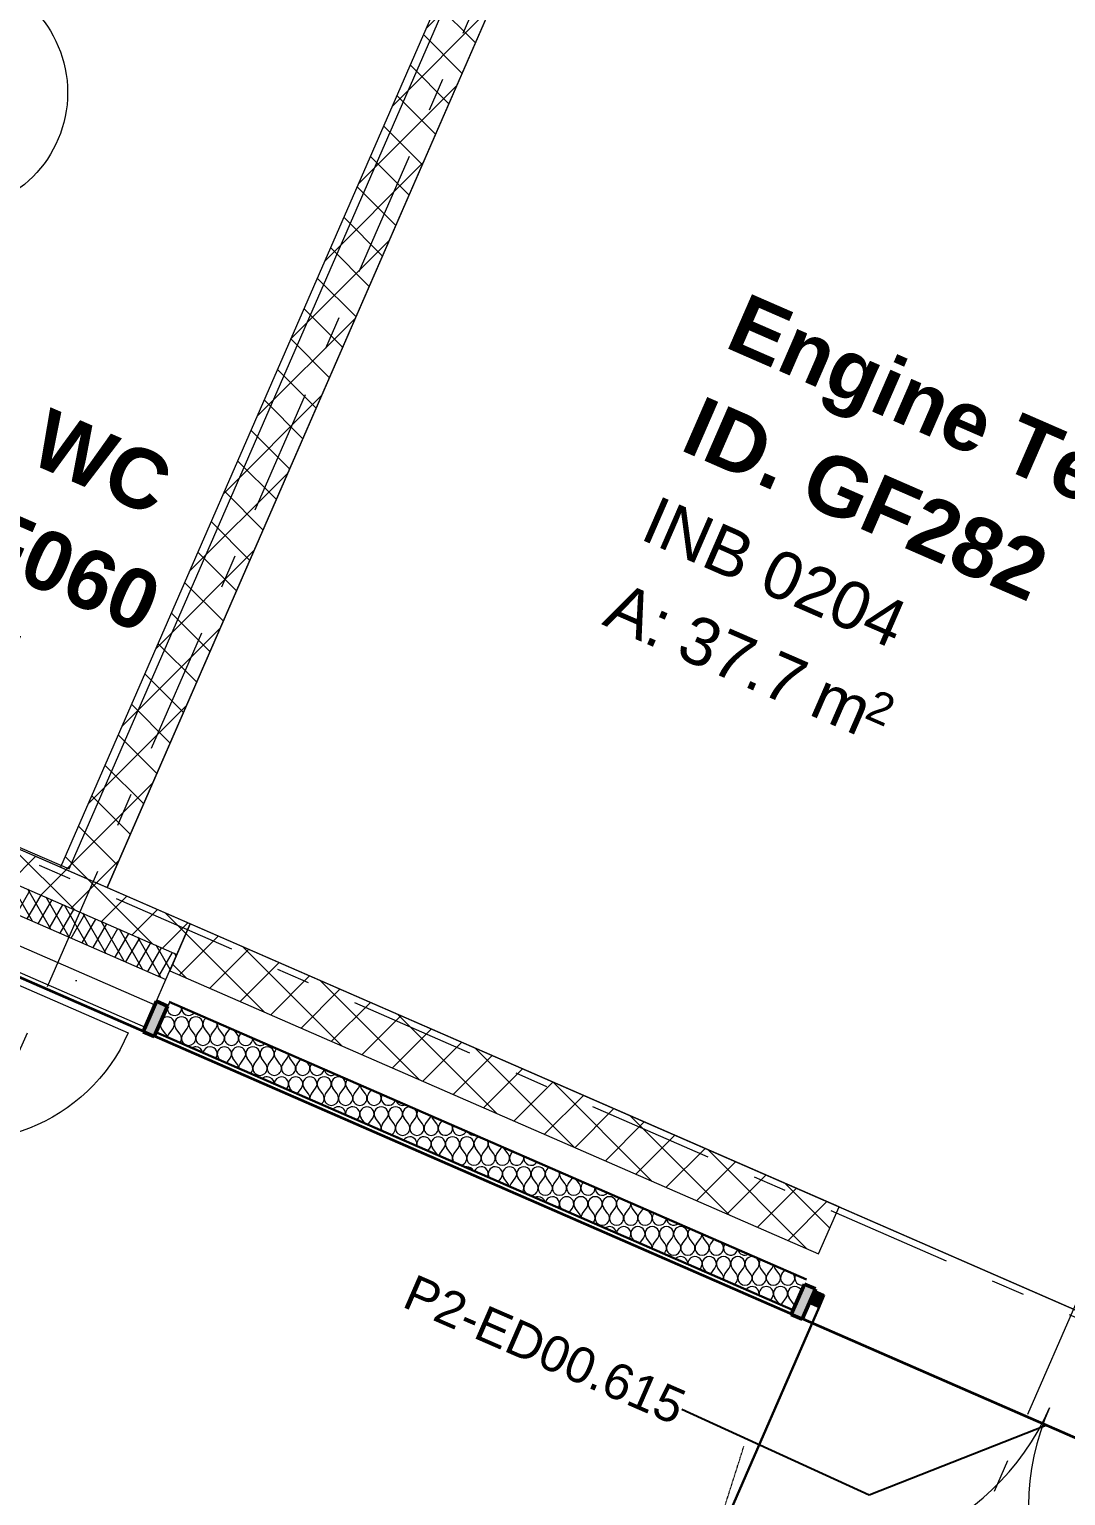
# Model space of a CAD drawing. Header units: millimetres. Extents: x -99530 to 1067232, y -97212 to 137997.
# Drawn here: x 19399 to 23760, y -10839 to -4673 of the extents above; entities that cross this region are included whole.
import ezdxf
from ezdxf.enums import TextEntityAlignment as Align

# ---------------------------------------------------------------- set-up
doc = ezdxf.new("R2010")
doc.units = ezdxf.units.MM
doc.header["$MEASUREMENT"] = 0
doc.linetypes.add('DASHDOTX2', pattern=[4, 2, -1, 0, -1])
doc.linetypes.add('Double Dashed', pattern=[1093.611073, 529.166651, -211.666656, 141.111112, -211.666656])
for name, color, linetype in [('A-05-M_Gross_Int_Engineering', 7, 'Continuous'), ('A-05-M_Gross_Int_WC_s', 7, 'Continuous'), ('A-15-MG_Structural_Grid', 7, 'Continuous'), ('A-20-M_Floor_Slab', 7, 'Continuous'), ('A-25-M_Curtain_Wall', 7, 'Continuous'), ('A-25-M_Wall_Ext_Existing_HUB', 7, 'Continuous'), ('A-25-M_Wall_Int', 7, 'Continuous'), ('ArchiCAD Door Markers', 7, 'Continuous'), ('ArchiCAD Doors', 7, 'Continuous'), ('New_A-15-MG_Structural_Grid_Phase_2', 7, 'Continuous'), ('New_A-20-M_Hard_Landscape', 7, 'Continuous'), ('New_A-25-M_Wall_Ext', 7, 'Continuous'), ('New_ArchiCAD Doors', 7, 'Continuous')]:
    doc.layers.add(name, color=color, linetype=linetype)
for name, color, linetype, lineweight, true_color in [('A-05-M_Gross_Int_Engineering_Pen_No__74', 7, 'Continuous', 20, 0x606060), ('A-05-M_Gross_Int_WC_s_Pen_No__74', 7, 'Continuous', 20, 0x606060), ('A-15-MG_Structural_Grid_Pen_No__163', 7, 'Continuous', 0, 0x750077), ('A-25-M_Curtain_Wall_Pen_No__144', 7, 'Continuous', 0, 0xc8c8c8), ('A-25-M_Curtain_Wall_Pen_No__27', 7, 'Continuous', 50, 0x2a2a2a), ('A-25-M_Curtain_Wall_Pen_No__43', 7, 'Continuous', 30, 0x444444), ('A-25-M_Wall_Ext_Existing_HUB_Pen_No__107', 7, 'Continuous', 15, 0xa6a6a6), ('A-25-M_Wall_Int_Pen_No__107', 7, 'Continuous', 15, 0xa6a6a6), ('A-95-P_Drawing_Pen_No__46', 7, 'Continuous', 35, 0x444444), ('ArchiCAD Doors_Pen_No__103', 7, 'Continuous', 15, 0xa6a6a6), ('ArchiCAD Doors_Pen_No__43', 7, 'Continuous', 30, 0x444444), ('ArchiCAD Doors_Pen_No__63', 7, 'Continuous', 20, 0x606060), ('New_A-15-MG_Structural_Grid_Phase_2_Pen_No__222', 7, 'Continuous', 13, 0x65af33), ('New_A-20-M_Hard_Landscape_Pen_No__53', 7, 'Continuous', 35, 0x444444), ('New_ArchiCAD Doors_Pen_No__23', 7, 'Continuous', 30, 0x2a2a2a)]:
    doc.layers.add(name, color=color, linetype=linetype, lineweight=lineweight, true_color=true_color)
for name, color, linetype, lineweight in [('A-20-M_Floor_Slab_Pen_No__89', 8, 'Continuous', 20), ('A-25-M_Curtain_Wall_Pen_No__87', 8, 'Continuous', 20), ('A-25-M_Wall_Ext_Existing_HUB_Pen_No__1', 7, 'Continuous', 13), ('A-25-M_Wall_Int_Pen_No__1', 7, 'Continuous', 13), ('A-95-P_Drawing_Pen_No__85', 8, 'Continuous', 20), ('ArchiCAD Door Markers_Pen_No__1', 7, 'Continuous', 13), ('ArchiCAD Door Markers_Pen_No__5', 7, 'Continuous', 25), ('ArchiCAD Doors_Pen_No__1', 7, 'Continuous', 13), ('ArchiCAD Zone Stamps_Pen_No__9', 7, 'Continuous', 13), ('G-10-P_Topo_Fence_Pen_No__2', 8, 'Continuous', 15), ('New_ArchiCAD Doors_Pen_No__1', 7, 'Continuous', 13), ('New_ArchiCAD Doors_Pen_No__3', 7, 'Continuous', 18)]:
    doc.layers.add(name, color=color, linetype=linetype, lineweight=lineweight)
doc.styles.add('GENERATED_STYLE_1', font='')
doc.styles.add('GENERATED_STYLE_2', font='')
doc.styles.add('GENERATED_STYLE_3', font='')
doc.styles.add('GENERATED_STYLE_4', font='')
doc.styles.get('GENERATED_STYLE_1').set_extended_font_data('Arial', bold=True)
doc.styles.get('GENERATED_STYLE_2').set_extended_font_data('Swis721 BT', bold=True)
doc.styles.get('GENERATED_STYLE_3').set_extended_font_data('Arial')
doc.styles.get('GENERATED_STYLE_4').set_extended_font_data('Swis721 BT')
doc.dimstyles.new('GENERATED_STYLE__4', dxfattribs={"dimtxt": 0.18, "dimasz": 273.6, "dimexe": 0.18, "dimexo": 0.0625, "dimgap": 0.09, "dimtad": 0, "dimtih": 1, "dimtoh": 1, "dimdec": 4, "dimzin": 0, "dimdsep": 46, "dimcen": 0.09, "dimadec": 0, "dimazin": 0, "dimtfac": 1, "dimtdec": 4, "dimtmove": 0, "dimatfit": 3, "dimldrblk": 'ARROWHEAD_5', "dimfxl": 1, "dimtolj": 1, "dimtzin": 0, "dimarcsym": 0})
pattern_1 = [(45, (0, 0), (-91.9239, 91.9239), []), (135, (0, 0), (91.9239, 91.9239), [])]

# ---------------------------------------------------------------- blocks, each defined once
blk = doc.blocks.new('Mesh_13_1', base_point=(11992.7, -24727.1))
at = {"layer": 'New_A-20-M_Hard_Landscape_Pen_No__53', "linetype": 'Continuous', "flags": 128}
blk.add_lwpolyline([(11992.7, -24727.1), (11193.3, -26560.4), (22460.6, -31473.5), (23260, -29640.2), (13970.8, -25589.7), (19905.1, -11980.5), (28925.9, -15914), (28987.7, -15772.3), (40919.8, -20975.3), (41987.2, -18527.4), (19056.2, -8528.3)], close=True, dxfattribs=at)
blk = doc.blocks.new('Slab_1_1', base_point=(376.7, -362.2))
at = {"layer": 'A-20-M_Floor_Slab_Pen_No__89', "linetype": 'Continuous', "flags": 128}
blk.add_lwpolyline([(376.7, -362.2), (7790.9, 6537.3), (7705.8, 6629.2), (10938.2, 9637.2), (15227.2, 7766.9), (19349.1, 17219.8), (53673.3, 2252.7), (53966.7, 2124.8), (49754.8, -7534.4), (49461.5, -7406.5), (44390.1, -19036.6), (3614.3, -1256.3), (3424.6, -1691.3)], close=True, dxfattribs=at)
blk = doc.blocks.new('Simple Door Opening')
at = {"layer": 'ArchiCAD Doors_Pen_No__1', "linetype": 'Continuous'}
for p, q in [((4054.8, -140), (4054.8, 0)), ((4054.8, -255), (4054.8, -140)), ((4054.8, -372), (4054.8, -255)), ((4054.8, -474.5), (4054.8, -372))]:
    blk.add_line(p, q, dxfattribs=at)
blk = doc.blocks.new('Wall_7_1', base_point=(44635.4, -19661.2))
at = {"layer": 'A-25-M_Wall_Ext_Existing_HUB_Pen_No__107', "linetype": 'Continuous'}
h = blk.add_hatch(dxfattribs=at)
h.set_pattern_fill('Concrete_Block_0001', color=256, style=0, pattern_type=2)
h.set_pattern_definition(pattern_1)
h.paths.add_polyline_path([(11892.7, -5018.9), (20020, -8562.8), (20076, -8434.5), (11948.6, -4890.5)])
h = blk.add_hatch(dxfattribs=at)
h.set_pattern_fill('Batt_Insulation_0001', color=256, style=0, pattern_type=2)
h.set_pattern_definition([(60, (0, 0), (-43.30127, 25), []), (120, (0, 0), (43.30127, 25), [])])
h.paths.add_polyline_path([(11846.7, -5124.3), (19974.1, -8668.2), (20020, -8562.8), (11892.7, -5018.9)])
h = blk.add_hatch(dxfattribs=at)
h.set_pattern_fill('613_01__ad_AR_SAND_0001', color=256, style=0, pattern_type=2)
h.set_pattern_definition([(103.994, (0, 0), (-1137.956, 451.32), [0, -965.2, 0, -1079.5, 0, -1031.875]), (73.994, (0, 0), (-1195.13, 1745.31), [0, -520.7, 0, -869.95, 0, -333.375]), (33.994, (-311.5, -716.2), (785.414, 1814.82), [0, -317.5, 0, -1143, 0, -1492.25]), (23.994, (-311.5, -716.2), (250.28, 1972.77), [0, -158.75, 0, -749.3, 0, -857.25])])
h.paths.add_polyline_path([(11978.1, -5421), (19886.3, -8869.4), (19927.3, -8775.4), (12019.1, -5327.1)])
at = {"layer": 'A-25-M_Wall_Ext_Existing_HUB_Pen_No__1', "linetype": 'Continuous'}
for p, q in [((11892.7, -5018.9), (20020, -8562.8)), ((11846.7, -5124.3), (19974.1, -8668.2)), ((11799.9, -5231.5), (19927.3, -8775.4))]:
    blk.add_line(p, q, dxfattribs=at)
at = {"layer": 'A-25-M_Wall_Ext_Existing_HUB_Pen_No__1', "linetype": 'Continuous', "flags": 128}
for points in [[(20076, -8434.5), (11948.6, -4890.5)], [(11978.1, -5421), (19886.3, -8869.4)]]:
    blk.add_lwpolyline(points, dxfattribs=at)
at = {"layer": 'ArchiCAD Doors', "color": 251, "linetype": 'Continuous', "lineweight": 20, "true_color": 0x606060, "xscale": -1, "zscale": 1000, "rotation": 336.4404141184945}
blk.add_blockref('Simple Door Opening', (23792.8, -10055.2), dxfattribs=at)
blk = doc.blocks.new('Standard grid marker')
at = {"layer": 'A-15-MG_Structural_Grid_Pen_No__163', "linetype": 'Double Dashed'}
blk.add_line((1000, 0), (29726, 0), dxfattribs=at)
at = {"layer": 'A-15-MG_Structural_Grid_Pen_No__163', "style": 'GENERATED_STYLE_4'}
for tag, p in [('AC_MarkerText_1_0', (-500, 41.2)), ('AC_MarkerText_1_1', (31226, 41.2))]:
    blk.add_attdef(tag, text='', height=350, rotation=90, dxfattribs=at).set_placement(p, align=Align.MIDDLE_CENTER)
blk = doc.blocks.new('Standard grid marker_3')
at = {"layer": 'A-15-MG_Structural_Grid_Pen_No__163', "linetype": 'Double Dashed'}
blk.add_line((1000, 0), (74254.8, 0), dxfattribs=at)
at = {"layer": 'A-15-MG_Structural_Grid_Pen_No__163', "style": 'GENERATED_STYLE_4'}
for tag, p in [('AC_MarkerText_1_0', (-500, 43.4)), ('AC_MarkerText_1_1', (75754.8, 43.4))]:
    blk.add_attdef(tag, text='', height=350, rotation=360, dxfattribs=at).set_placement(p, align=Align.MIDDLE_CENTER)
blk = doc.blocks.new('Engine Test Cell 1_INB 0204_108_2', base_point=(23300.9, -7358.8))
at = {"layer": 'A-05-M_Gross_Int_Engineering_Pen_No__74', "linetype": 'Continuous'}
for p, q in [((22314.5, -2349.2), (19727.4, -8282.2)), ((19727.4, -8282.2), (25059.3, -10607.4))]:
    blk.add_line(p, q, dxfattribs=at)
at = {"layer": 'ArchiCAD Zone Stamps_Pen_No__9'}
for tag, height, style, p in [('ROOM_NAME', 250, 'GENERATED_STYLE_1', (22418.4, -5777.5)), ('zoneNameLine2', 250, 'GENERATED_STYLE_1', (22230, -6209.7)), ('ROOM_NUMBER', 200, 'GENERATED_STYLE_3', (22041.6, -6630.4)), ('measuredAreaCode', 200, 'GENERATED_STYLE_3', (21884.5, -6990.5)), ('DUMMY_649', 200, 'GENERATED_STYLE_3', (22191.9, -7124.5)), ('DUMMY_650', 200, 'GENERATED_STYLE_3', (22681.3, -7337.9)), ('DUMMY_651', 133.3, 'GENERATED_STYLE_3', (22960.6, -7444.4))]:
    blk.add_attdef(tag, text='', height=height, rotation=336.44041, dxfattribs=dict(at, style=style)).set_placement(p, align=Align.TOP_LEFT)
blk = doc.blocks.new('Male WC_INB 0257_110_2', base_point=(18952.4, -7224.6))
at = {"layer": 'A-05-M_Gross_Int_WC_s_Pen_No__74', "linetype": 'Continuous'}
for p, q in [((19499.6, -3553.7), (18936.6, -4844.6)), ((21259.6, -4321.2), (19499.6, -3553.7)), ((17433.9, -4189.4), (16303.8, -6781.2)), ((18936.6, -4844.6), (17433.9, -4189.4)), ((19566.5, -8203.9), (21259.6, -4321.2)), ((16303.8, -6781.2), (19566.5, -8203.9))]:
    blk.add_line(p, q, dxfattribs=at)
at = {"layer": 'ArchiCAD Zone Stamps_Pen_No__9'}
for tag, height, style, p in [('ROOM_NAME', 250, 'GENERATED_STYLE_1', (18686.8, -5912.4)), ('zoneNameLine2', 250, 'GENERATED_STYLE_1', (18498.4, -6344.5)), ('ROOM_NUMBER', 200, 'GENERATED_STYLE_3', (18310, -6765.2)), ('measuredAreaCode', 200, 'GENERATED_STYLE_3', (18152.9, -7125.3)), ('DUMMY_649', 200, 'GENERATED_STYLE_3', (18460.3, -7259.4)), ('DUMMY_650', 200, 'GENERATED_STYLE_3', (18949.7, -7472.7)), ('DUMMY_651', 133.3, 'GENERATED_STYLE_3', (19229, -7579.3))]:
    blk.add_attdef(tag, text='', height=height, rotation=336.44041, dxfattribs=dict(at, style=style)).set_placement(p, align=Align.TOP_LEFT)
blk = doc.blocks.new('*X1113')
at = {"layer": 'A-25-M_Curtain_Wall_Pen_No__87', "linetype": 'Continuous'}
for p, q in [((19986, -8772), (19992.2, -8763.7)), ((19932.6, -8889.2), (19944, -8874)), ((19974, -8898), (19956, -8874)), ((19986, -8898), (20004, -8874)), ((20034, -8898), (20016, -8874)), ((20046, -8898), (20064, -8874)), ((20094, -8898), (20076, -8874)), ((20106, -8898), (20124, -8874)), ((20154, -8898), (20136, -8874)), ((20166, -8898), (20184, -8874)), ((20214, -8898), (20196, -8874)), ((20226, -8898), (20244, -8874)), ((20274, -8898), (20261.3, -8881.1)), ((20286, -8898), (20289.5, -8893.4)), ((20183.9, -9000.1), (20184, -9000)), ((20201.9, -9007.9), (20196, -9000)), ((20229.2, -9019.8), (20244, -9000)), ((20274, -9024), (20256, -9000)), ((20286, -9024), (20304, -9000)), ((20334, -9024), (20316, -9000)), ((20346, -9024), (20364, -9000)), ((20394, -9024), (20376, -9000)), ((20406, -9024), (20424, -9000)), ((20454, -9024), (20436, -9000)), ((20466, -9024), (20484, -9000)), ((20514, -9024), (20496, -9000)), ((20526, -9024), (20541.5, -9003.3)), ((20574, -9024), (20566.7, -9014.2)), ((20586, -9024), (20586.8, -9023)), ((20481.2, -9129.7), (20484, -9126)), ((20507.3, -9141.1), (20496, -9126)), ((20526.4, -9149.4), (20544, -9126)), ((20574, -9150), (20556, -9126)), ((20586, -9150), (20604, -9126)), ((20634, -9150), (20616, -9126)), ((20646, -9150), (20664, -9126)), ((20694, -9150), (20676, -9126)), ((20706, -9150), (20724, -9126)), ((20754, -9150), (20736, -9126)), ((20766, -9150), (20784, -9126)), ((20814, -9150), (20796, -9126)), ((20826, -9150), (20838.8, -9132.9)), ((20874, -9150), (20872, -9147.4)), ((20778.5, -9259.3), (20784, -9252)), ((20812.7, -9274.2), (20796, -9252)), ((20826, -9276), (20844, -9252)), ((20874, -9276), (20856, -9252)), ((20886, -9276), (20904, -9252)), ((20934, -9276), (20916, -9252)), ((20946, -9276), (20964, -9252)), ((20994, -9276), (20976, -9252)), ((21006, -9276), (21024, -9252)), ((21054, -9276), (21036, -9252)), ((21066, -9276), (21084, -9252)), ((21114, -9276), (21096, -9252)), ((21126, -9276), (21136.1, -9262.5)), ((21075.8, -9389), (21084, -9378)), ((21114, -9402), (21096, -9378)), ((21126, -9402), (21144, -9378)), ((21174, -9402), (21156, -9378)), ((21186, -9402), (21204, -9378)), ((21234, -9402), (21216, -9378)), ((21246, -9402), (21264, -9378)), ((21294, -9402), (21276, -9378)), ((21306, -9402), (21324, -9378)), ((21354, -9402), (21336, -9378)), ((21366, -9402), (21384, -9378)), ((21414, -9402), (21396, -9378)), ((21426, -9402), (21433.4, -9392.2)), ((21373.1, -9518.6), (21384, -9504)), ((21414, -9528), (21396, -9504)), ((21426, -9528), (21444, -9504)), ((21474, -9528), (21456, -9504)), ((21486, -9528), (21504, -9504)), ((21534, -9528), (21516, -9504)), ((21546, -9528), (21564, -9504)), ((21594, -9528), (21576, -9504)), ((21606, -9528), (21624, -9504)), ((21654, -9528), (21636, -9504)), ((21666, -9528), (21684, -9504)), ((21714, -9528), (21699, -9508)), ((21726, -9528), (21730.7, -9521.8)), ((21639.6, -9634.8), (21636, -9630)), ((21670.3, -9648.2), (21684, -9630)), ((21714, -9654), (21696, -9630)), ((21726, -9654), (21744, -9630)), ((21774, -9654), (21756, -9630)), ((21786, -9654), (21804, -9630)), ((21834, -9654), (21816, -9630)), ((21846, -9654), (21864, -9630)), ((21894, -9654), (21876, -9630)), ((21906, -9654), (21924, -9630)), ((21954, -9654), (21936, -9630)), ((21966, -9654), (21982.7, -9631.7)), ((22014, -9654), (22004.3, -9641.1)), ((22026, -9654), (22027.9, -9651.4)), ((21922.4, -9758.1), (21924, -9756)), ((21945, -9768), (21936, -9756)), ((21967.6, -9777.8), (21984, -9756)), ((22014, -9780), (21996, -9756)), ((22026, -9780), (22044, -9756)), ((22074, -9780), (22056, -9756)), ((22086, -9780), (22104, -9756)), ((22134, -9780), (22116, -9756)), ((22146, -9780), (22164, -9756)), ((22194, -9780), (22176, -9756)), ((22206, -9780), (22224, -9756)), ((22254, -9780), (22236, -9756)), ((22266, -9780), (22280, -9761.3)), ((22314, -9780), (22309.7, -9774.3)), ((22219.7, -9887.8), (22224, -9882)), ((22250.3, -9901.1), (22236, -9882)), ((22266, -9906), (22284, -9882)), ((22314, -9906), (22296, -9882)), ((22326, -9906), (22344, -9882)), ((22374, -9906), (22356, -9882)), ((22386, -9906), (22404, -9882)), ((22434, -9906), (22416, -9882)), ((22446, -9906), (22464, -9882)), ((22494, -9906), (22476, -9882)), ((22506, -9906), (22524, -9882)), ((22554, -9906), (22536, -9882)), ((22566, -9906), (22577.3, -9891)), ((22517, -10017.4), (22524, -10008)), ((22554, -10032), (22536, -10008)), ((22566, -10032), (22584, -10008)), ((22614, -10032), (22596, -10008))]:
    blk.add_line(p, q, dxfattribs=at)
for centre, start, end in [((19950, -8790), 298.59942, 14.28141), ((20010, -8790), 143.1301, 10.88499), ((20070, -8790), 169.9611, 322.91973), ((19920, -8856), 323.1301, 10.64704), ((19980, -8856), 90, 216.8699), ((19980, -8856), 323.1301, 90), ((20040, -8856), 90, 216.8699), ((20040, -8856), 323.1301, 90), ((20100, -8856), 90, 216.8699), ((20100, -8856), 323.1301, 90), ((20160, -8856), 120.72817, 216.8699), ((20160, -8856), 323.1301, 12.15266), ((20220, -8856), 168.89645, 216.8699), ((20220, -8856), 323.1301, 323.98438), ((19950, -8916), 9.68785, 36.8699), ((20010, -8916), 143.1301, 170.98595), ((20010, -8916), 321.89488, 36.8699), ((20070, -8916), 143.1301, 36.8699), ((20130, -8916), 143.1301, 36.8699), ((20190, -8916), 143.1301, 36.8699), ((20250, -8916), 143.1301, 36.8699), ((20310, -8916), 143.1301, 1.17981), ((20370, -8916), 178.83069, 314.05014), ((20100, -8982), 90, 121.94351), ((20100, -8982), 10.93732, 90), ((20160, -8982), 90, 169.91673), ((20160, -8982), 323.1301, 90), ((20220, -8982), 90, 216.8699), ((20220, -8982), 323.1301, 90), ((20280, -8982), 90, 216.8699), ((20280, -8982), 323.1301, 90), ((20340, -8982), 90, 216.8699), ((20340, -8982), 323.1301, 90), ((20400, -8982), 90, 216.8699), ((20400, -8982), 323.1301, 90), ((20460, -8982), 130.55342, 216.8699), ((20460, -8982), 323.1301, 2.32741), ((20520, -8982), 177.71313, 216.8699), ((20250, -9042), 0.0898, 36.8699), ((20310, -9042), 143.1301, 179.91026), ((20310, -9042), 312.97056, 36.8699), ((20370, -9042), 143.1301, 36.8699), ((20430, -9042), 143.1301, 36.8699), ((20490, -9042), 143.1301, 36.8699), ((20550, -9042), 143.1301, 36.8699), ((20610, -9042), 143.1301, 352.18649), ((20670, -9042), 188.3129, 304.56793), ((20400, -9108), 90, 131.65351), ((20400, -9108), 1.22732, 90), ((20460, -9108), 90, 178.78404), ((20460, -9108), 323.1301, 90), ((20520, -9108), 90, 216.8699), ((20520, -9108), 323.1301, 90), ((20580, -9108), 90, 216.8699), ((20580, -9108), 323.1301, 90), ((20640, -9108), 90, 216.8699), ((20640, -9108), 323.1301, 90), ((20700, -9108), 90, 216.8699), ((20700, -9108), 323.1301, 90), ((20760, -9108), 139.61356, 216.8699), ((20760, -9108), 323.1301, 353.26727), ((20820, -9108), 187.09923, 216.8699), ((20550, -9168), 351.15603, 36.8699), ((20610, -9168), 143.1301, 189.49129), ((20610, -9168), 303.38953, 36.8699), ((20670, -9168), 143.1301, 36.8699), ((20730, -9168), 143.1301, 36.8699), ((20790, -9168), 143.1301, 36.8699), ((20850, -9168), 143.1301, 36.8699), ((20910, -9168), 149.30254, 343.57829), ((20970, -9168), 198.90604, 293.97479), ((20700, -9234), 90, 140.64951), ((20700, -9234), 352.23132, 90), ((20760, -9234), 90, 188.26212), ((20760, -9234), 323.1301, 90), ((20820, -9234), 90, 216.8699), ((20820, -9234), 323.1301, 90), ((20880, -9234), 90, 216.8699), ((20880, -9234), 323.1301, 90), ((20940, -9234), 90, 216.8699), ((20940, -9234), 323.1301, 90), ((21000, -9234), 90, 216.8699), ((21000, -9234), 86.08971, 90), ((21000, -9234), 323.1301, 46.79111), ((21060, -9234), 148.25579, 216.8699), ((21060, -9234), 323.1301, 344.62504), ((21120, -9234), 197.51507, 216.8699), ((20850, -9294), 143.1301, 150.30351), ((20850, -9294), 342.57731, 36.8699), ((20910, -9294), 143.1301, 200.2688), ((20910, -9294), 292.61202, 36.8699), ((20970, -9294), 143.1301, 36.8699), ((21030, -9294), 143.1301, 36.8699), ((21090, -9294), 143.1301, 36.8699), ((21150, -9294), 143.1301, 27.38577), ((21210, -9294), 157.75029, 335.13053), ((21270, -9294), 211.75258, 281.12825), ((20940, -9360), 44.02079, 88.86004), ((21000, -9360), 90, 149.25906), ((21000, -9360), 343.62177, 90), ((21060, -9360), 90, 198.84758), ((21060, -9360), 323.1301, 90), ((21120, -9360), 90, 216.8699), ((21120, -9360), 323.1301, 90), ((21180, -9360), 90, 216.8699), ((21180, -9360), 323.1301, 90), ((21240, -9360), 90, 216.8699), ((21240, -9360), 323.1301, 90), ((21300, -9360), 103.81808, 216.8699), ((21300, -9360), 323.1301, 29.06275), ((21360, -9360), 156.71279, 216.8699), ((21360, -9360), 323.1301, 336.16804), ((21090, -9420), 25.83347, 36.8699), ((21150, -9420), 143.1301, 158.74505), ((21150, -9420), 334.13577, 36.8699), ((21210, -9420), 143.1301, 213.5402), ((21210, -9420), 279.34063, 36.8699), ((21270, -9420), 143.1301, 36.8699), ((21330, -9420), 143.1301, 36.8699), ((21390, -9420), 143.1301, 36.8699), ((21420, -9360), 209.96952, 216.8699), ((21450, -9420), 143.1301, 15.44837), ((21510, -9420), 166.22689, 326.65394), ((21240, -9486), 90, 105.42654), ((21240, -9486), 27.45429, 90), ((21300, -9486), 90, 157.70714), ((21300, -9486), 335.17369, 90), ((21360, -9486), 90, 211.67684), ((21360, -9486), 323.1301, 90), ((21420, -9486), 90, 216.8699), ((21420, -9486), 323.1301, 90), ((21480, -9486), 90, 216.8699), ((21480, -9486), 323.1301, 90), ((21540, -9486), 90, 216.8699), ((21540, -9486), 323.1301, 90), ((21570, -9420), 232.22562, 260.6552), ((21600, -9486), 116.08447, 216.8699), ((21600, -9486), 323.1301, 16.79636), ((21660, -9486), 165.17578, 216.8699), ((21390, -9546), 14.18013, 36.8699), ((21450, -9546), 143.1301, 167.23741), ((21450, -9546), 325.64342, 36.8699), ((21510, -9546), 143.1301, 237.0977), ((21510, -9546), 255.78312, 36.8699), ((21570, -9546), 143.1301, 36.8699), ((21630, -9546), 143.1301, 36.8699), ((21690, -9546), 143.1301, 36.8699), ((21660, -9486), 323.1301, 327.70505), ((21750, -9546), 143.1301, 5.27687), ((21810, -9546), 174.92769, 317.95314), ((21540, -9612), 90, 117.37692), ((21540, -9612), 15.50391, 90), ((21600, -9612), 90, 166.18311), ((21600, -9612), 326.69771, 90), ((21660, -9612), 90, 216.8699), ((21660, -9612), 323.1301, 90), ((21720, -9612), 90, 216.8699), ((21720, -9612), 323.1301, 90), ((21780, -9612), 90, 216.8699), ((21780, -9612), 323.1301, 90), ((21840, -9612), 90, 216.8699), ((21840, -9612), 323.1301, 90), ((21900, -9612), 126.41282, 216.8699), ((21900, -9612), 323.1301, 6.46801), ((21960, -9612), 173.83725, 216.8699), ((21690, -9672), 4.14793, 36.8699), ((21750, -9672), 143.1301, 175.97933), ((21750, -9672), 316.9015, 36.8699), ((21810, -9672), 143.1301, 36.8699), ((21870, -9672), 143.1301, 36.8699), ((21930, -9672), 143.1301, 36.8699), ((21990, -9672), 143.1301, 36.8699), ((22050, -9672), 143.1301, 356.02475), ((22110, -9672), 184.09959, 308.78124), ((21840, -9738), 90, 127.5547), ((21840, -9738), 5.32613, 90), ((21900, -9738), 90, 174.88221), ((21900, -9738), 323.1301, 90), ((21960, -9738), 90, 216.8699), ((21960, -9738), 323.1301, 90), ((22020, -9738), 90, 216.8699), ((22020, -9738), 323.1301, 90), ((22080, -9738), 90, 216.8699), ((22080, -9738), 323.1301, 90), ((22140, -9738), 90, 216.8699), ((22140, -9738), 323.1301, 90), ((22200, -9738), 135.75113, 216.8699), ((22200, -9738), 323.1301, 357.1297), ((22260, -9738), 182.93448, 216.8699), ((21990, -9798), 354.97282, 36.8699), ((22050, -9798), 143.1301, 185.22802), ((22050, -9798), 307.65281, 36.8699), ((22110, -9798), 143.1301, 36.8699), ((22170, -9798), 143.1301, 36.8699), ((22230, -9798), 143.1301, 36.8699), ((22290, -9798), 143.1301, 36.8699), ((22350, -9798), 145.59984, 347.28099), ((22140, -9864), 90, 136.81028), ((22140, -9864), 356.07055, 90), ((22200, -9864), 90, 184.0509), ((22200, -9864), 323.1301, 90), ((22260, -9864), 90, 216.8699), ((22260, -9864), 323.1301, 90), ((22320, -9864), 90, 216.8699), ((22320, -9864), 323.1301, 90), ((22380, -9864), 90, 216.8699), ((22380, -9864), 323.1301, 90), ((22410, -9798), 194.12602, 298.75481), ((22440, -9864), 90, 216.8699), ((22440, -9864), 323.1301, 90), ((22500, -9864), 144.54167, 216.8699), ((22290, -9924), 143.1301, 146.6105), ((22290, -9924), 346.27032, 36.8699), ((22350, -9924), 143.1301, 195.39331), ((22350, -9924), 297.48752, 36.8699), ((22410, -9924), 143.1301, 36.8699), ((22470, -9924), 143.1301, 36.8699), ((22530, -9924), 143.1301, 36.8699), ((22500, -9864), 323.1301, 348.33916), ((22560, -9864), 192.82642, 216.8699), ((22590, -9924), 143.1301, 33.61909), ((22650, -9924), 154.09294, 288.561), ((22380, -9990), 57.64288, 75.23795), ((22440, -9990), 90, 145.55591), ((22440, -9990), 347.32492, 90), ((22500, -9990), 90, 194.07153), ((22500, -9990), 323.1301, 90), ((22560, -9990), 90, 216.8699), ((22560, -9990), 323.1301, 90), ((22620, -9990), 90, 216.8699), ((22620, -9990), 21.36861, 90), ((22530, -10050), 31.82786, 36.8699), ((22590, -10050), 143.1301, 155.08772), ((22590, -10050), 10.82838, 36.8699)]:
    blk.add_arc(centre, 30, start, end, dxfattribs=at)
blk = doc.blocks.new('Curtain Wall_23_2')
at = {"layer": 'A-25-M_Curtain_Wall_Pen_No__144', "linetype": 'Continuous'}
for points in [[(19878.3, -8888.6), (19924.1, -8908.6), (19980.1, -8780.3), (19934.3, -8760.3)], [(22605, -10077.6), (22650.8, -10097.6), (22706.8, -9969.2), (22660.9, -9949.2)]]:
    blk.add_hatch(color=256, dxfattribs=at).paths.add_polyline_path(points)
at = {"layer": 'ArchiCAD Doors_Pen_No__103', "linetype": 'Continuous'}
blk.add_hatch(color=256, dxfattribs=at).paths.add_polyline_path([(22680.8, -10028.8), (22722, -10046.8), (22744, -9996.4), (22702.8, -9978.4)])
at = {"layer": 'A-25-M_Curtain_Wall_Pen_No__27', "linetype": 'Continuous'}
for p, q in [((19934.3, -8760.3), (19878.3, -8888.6)), ((19924.1, -8908.6), (19980.1, -8780.3)), ((19980.1, -8780.3), (19934.3, -8760.3)), ((19878.3, -8888.6), (19924.1, -8908.6)), ((22660.9, -9949.2), (22605, -10077.6)), ((22650.8, -10097.6), (22706.8, -9969.2)), ((22706.8, -9969.2), (22660.9, -9949.2)), ((22605, -10077.6), (22650.8, -10097.6))]:
    blk.add_line(p, q, dxfattribs=at)
at = {"layer": 'A-25-M_Curtain_Wall_Pen_No__43', "linetype": 'Continuous'}
for p, q in [((22668.9, -9930.9), (19988.1, -8761.9)), ((19932.1, -8890.3), (22613, -10059.2))]:
    blk.add_line(p, q, dxfattribs=at)
at = {"layer": 'ArchiCAD Doors_Pen_No__43', "linetype": 'Continuous'}
for p, q in [((22702.8, -9978.4), (22680.8, -10028.8)), ((22744, -9996.4), (22702.8, -9978.4)), ((22722, -10046.8), (22299.4, -11016.2)), ((22680.8, -10028.8), (22722, -10046.8)), ((22722, -10046.8), (22744, -9996.4))]:
    blk.add_line(p, q, dxfattribs=at)
at = {"layer": 'ArchiCAD Doors_Pen_No__63', "linetype": 'Continuous'}
for centre, start, end in [((22722, -10046.8), 246.44041, 336.44041), ((24660.7, -10892.2), 156.44041, 246.44041)]:
    blk.add_arc(centre, 1057.5, start, end, dxfattribs=at)
at = {"layer": 'A-25-M_Curtain_Wall', "linetype": 'Continuous', "lineweight": 0}
blk.add_blockref('*X1113', (0, 0), dxfattribs=at)
blk = doc.blocks.new('Wall_330_2', base_point=(19530.4, -8196.2))
at = {"layer": 'A-25-M_Wall_Int_Pen_No__107', "linetype": 'Continuous'}
h = blk.add_hatch(dxfattribs=at)
h.set_pattern_fill('Concrete_Block_0002', color=256, style=0, pattern_type=2)
h.set_pattern_definition(pattern_1)
h.paths.add_polyline_path([(19727.4, -8282.2), (22314.5, -2349.2), (22203.4, -2066.2), (19530.4, -8196.2)])
at = {"layer": 'A-25-M_Wall_Int_Pen_No__1', "linetype": 'Continuous', "flags": 128}
for points in [[(22203.4, -2066.2), (19530.4, -8196.2)], [(19727.4, -8282.2), (22314.5, -2349.2)], [(19530.4, -8196.2), (19727.4, -8282.2)]]:
    blk.add_lwpolyline(points, dxfattribs=at)
blk = doc.blocks.new('Wall_332_2', base_point=(20076, -8434.5))
at = {"layer": 'A-25-M_Wall_Int_Pen_No__107', "linetype": 'Continuous'}
h = blk.add_hatch(dxfattribs=at)
h.set_pattern_fill('Concrete_Block_0002', color=256, style=0, pattern_type=2)
h.set_pattern_definition(pattern_1)
h.paths.add_polyline_path([(19990.1, -8631.5), (22720.2, -9822), (22806.1, -9624.9), (20076, -8434.5)])
at = {"layer": 'A-25-M_Wall_Int_Pen_No__1', "linetype": 'Continuous', "flags": 128}
for points in [[(20076, -8434.5), (19990.1, -8631.5)], [(22806.1, -9624.9), (20076, -8434.5)], [(19990.1, -8631.5), (22720.2, -9822)], [(22720.2, -9822), (22806.1, -9624.9)]]:
    blk.add_lwpolyline(points, dxfattribs=at)
blk = doc.blocks.new('Door 19_4')
at = {"layer": 'ArchiCAD Doors_Pen_No__1', "linetype": 'Continuous'}
for p, q in [((-455.3, -15), (-455.3, 0)), ((455.3, -15), (455.3, 0)), ((-455.3, -120), (-455.3, -15)), ((455.3, -120), (455.3, -15)), ((-455.3, -135), (-455.3, -120)), ((455.3, -135), (455.3, -120))]:
    blk.add_line(p, q, dxfattribs=at)
at = {"layer": 'ArchiCAD Doors_Pen_No__43', "linetype": 'Continuous'}
for p, q in [((-445.3, 0), (-455.3, 0)), ((-455.3, 0), (-455.3, -135)), ((-379.3, 0), (-445.3, 0)), ((-445.3, 0), (-445.3, -135)), ((-379.3, -135), (-379.3, 0)), ((445.3, 0), (379.3, 0)), ((379.3, 0), (379.3, -135)), ((445.3, 0), (455.3, 0)), ((445.3, -135), (445.3, 0)), ((455.3, 0), (455.3, -135)), ((-445.3, -135), (-455.3, -135)), ((-445.3, -135), (-379.3, -135)), ((379.3, -135), (445.3, -135)), ((445.3, -135), (455.3, -135))]:
    blk.add_line(p, q, dxfattribs=at)
at = {"layer": 'ArchiCAD Doors_Pen_No__63', "linetype": 'Continuous'}
blk.add_line((379.3, 0), (379.3, 758.5), dxfattribs=at)
blk.add_arc((379.3, 0), 758.5, 90, 180, dxfattribs=at)
blk = doc.blocks.new('Door Stamp 17_13')
at = {"layer": 'ArchiCAD Door Markers_Pen_No__5', "linetype": 'Continuous'}
for p, q in [((529.8, -195), (-529.8, -195)), ((-529.8, -195), (-529.8, -406.8)), ((529.8, -406.8), (529.8, -195)), ((-529.8, -406.8), (529.8, -406.8)), ((-529.8, -406.8), (529.8, -406.8))]:
    blk.add_line(p, q, dxfattribs=at)
at = {"layer": 'ArchiCAD Door Markers_Pen_No__1', "style": 'GENERATED_STYLE_2'}
blk.add_attdef('AC_WIDO_ID', text='', height=150, dxfattribs=at).set_placement((-470.9, -362.2), align=Align.BOTTOM_LEFT)
blk = doc.blocks.new('Door 19_5')
at = {"layer": 'ArchiCAD Doors_Pen_No__1', "linetype": 'Continuous'}
for p, q in [((-482.8, 0), (-482.8, -15)), ((482.8, 0), (482.8, -15)), ((-482.8, -15), (-482.8, -120)), ((482.8, -15), (482.8, -120)), ((-482.8, -120), (-482.8, -135)), ((482.8, -120), (482.8, -135))]:
    blk.add_line(p, q, dxfattribs=at)
at = {"layer": 'ArchiCAD Doors_Pen_No__43', "linetype": 'Continuous'}
for p, q in [((-472.8, 0), (-482.8, 0)), ((-482.8, 0), (-482.8, -135)), ((-406.8, 0), (-472.8, 0)), ((-472.8, 0), (-472.8, -135)), ((-406.8, -135), (-406.8, 0)), ((472.8, 0), (406.8, 0)), ((406.8, 0), (406.8, -135)), ((472.8, 0), (482.8, 0)), ((472.8, -135), (472.8, 0)), ((482.8, 0), (482.8, -135)), ((-472.8, -135), (-482.8, -135)), ((-472.8, -135), (-406.8, -135)), ((406.8, -135), (472.8, -135)), ((472.8, -135), (482.8, -135))]:
    blk.add_line(p, q, dxfattribs=at)
at = {"layer": 'ArchiCAD Doors_Pen_No__63', "linetype": 'Continuous'}
blk.add_line((406.8, 0), (406.8, 813.5), dxfattribs=at)
blk.add_arc((406.8, 0), 813.5, 89.99998, 180, dxfattribs=at)
blk = doc.blocks.new('Door 19_6')
at = {"layer": 'ArchiCAD Doors_Pen_No__1', "linetype": 'Continuous'}
for p, q in [((-323, 0), (-323, -15)), ((323, 0), (323, -15)), ((-323, -15), (-323, -120)), ((323, -15), (323, -120)), ((-323, -120), (-323, -135)), ((323, -120), (323, -135))]:
    blk.add_line(p, q, dxfattribs=at)
at = {"layer": 'ArchiCAD Doors_Pen_No__43', "linetype": 'Continuous'}
for p, q in [((-313, 0), (-323, 0)), ((-323, 0), (-323, -135)), ((-247, 0), (-313, 0)), ((-313, 0), (-313, -135)), ((-247, -135), (-247, 0)), ((313, 0), (247, 0)), ((247, 0), (247, -135)), ((313, 0), (323, 0)), ((313, -135), (313, 0)), ((323, 0), (323, -135)), ((-313, -135), (-323, -135)), ((-313, -135), (-247, -135)), ((247, -135), (313, -135)), ((313, -135), (323, -135))]:
    blk.add_line(p, q, dxfattribs=at)
at = {"layer": 'ArchiCAD Doors_Pen_No__63', "linetype": 'Continuous'}
blk.add_line((247, 0), (247, 494), dxfattribs=at)
blk.add_arc((247, 0), 494, 89.99998, 180, dxfattribs=at)
blk = doc.blocks.new('Door Stamp 17_14')
at = {"layer": 'ArchiCAD Door Markers_Pen_No__5', "linetype": 'Continuous'}
for p, q in [((529.8, 319.1), (-529.8, 319.1)), ((-529.8, 319.1), (-529.8, 107.3)), ((529.8, 107.3), (529.8, 319.1)), ((-529.8, 107.3), (529.8, 107.3)), ((-529.8, 107.3), (529.8, 107.3))]:
    blk.add_line(p, q, dxfattribs=at)
at = {"layer": 'ArchiCAD Door Markers_Pen_No__1', "style": 'GENERATED_STYLE_2'}
blk.add_attdef('AC_WIDO_ID', text='', height=150, dxfattribs=at).set_placement((-470.9, 152.2), align=Align.BOTTOM_LEFT)
blk = doc.blocks.new('Wall_345_2', base_point=(18828.9, -4663.6))
at = {"layer": 'A-25-M_Wall_Int_Pen_No__107', "linetype": 'Continuous'}
for points in [[(21213, 803.9), (21207, 790.2), (21220.8, 784.2), (21221, 784.7)], [(21000, 315.4), (21013.7, 309.4), (21220.8, 784.2), (21207, 790.2)], [(21221.3, 783.9), (21221, 784.7), (21220.8, 784.2)], [(21110, 267.4), (21123.7, 261.4), (21284.8, 630.8), (21271, 636.8)], [(21271, 636.8), (21284.8, 630.8), (21276.8, 650)], [(19790.7, -2458), (19804.4, -2464), (20755.5, -282.8), (20741.8, -276.8)], [(19900.7, -2505.9), (19914.4, -2511.9), (20865.5, -330.8), (20851.8, -324.8)], [(19404.8, -3343), (19299.6, -3584.1), (19313.4, -3590.1), (19418.5, -3349)], [(19409.6, -3632), (19423.4, -3638), (19528.5, -3396.9), (19514.8, -3391)], [(18935.7, -4418.7), (18828.9, -4663.6), (18842.7, -4669.6), (18949.4, -4424.7)], [(18892.9, -4816.9), (18906.7, -4822.9), (19059.4, -4472.7), (19045.7, -4466.7)], [(18842.7, -4669.6), (18828.9, -4663.6), (18836.9, -4682.8)], [(18892.4, -4816.7), (18892.7, -4817.5), (18892.9, -4816.9)], [(18892.9, -4816.9), (18892.7, -4817.5), (18900.7, -4836.7), (18906.7, -4822.9)]]:
    blk.add_hatch(color=256, dxfattribs=at).paths.add_polyline_path(points)
at = {"layer": 'A-25-M_Wall_Int_Pen_No__1', "linetype": 'Continuous'}
for p, q in [((21220.8, 784.2), (21180.8, 692.5)), ((21221.3, 783.9), (21220.8, 784.2)), ((21180.8, 692.5), (21013.7, 309.4)), ((21110, 267.4), (21276.8, 650)), ((21000, 315.4), (21013.7, 309.4)), ((21013.7, 309.4), (21110, 267.4)), ((21110, 267.4), (21123.7, 261.4)), ((20755.5, -282.8), (19804.4, -2464)), ((20741.8, -276.8), (20755.5, -282.8)), ((20755.5, -282.8), (20851.8, -324.8)), ((19900.7, -2505.9), (20851.8, -324.8)), ((20851.8, -324.8), (20865.5, -330.8)), ((19790.7, -2458), (19804.4, -2464)), ((19804.4, -2464), (19900.7, -2505.9)), ((19900.7, -2505.9), (19914.4, -2511.9)), ((19418.5, -3349), (19313.4, -3590.1)), ((19404.8, -3343), (19418.5, -3349)), ((19409.6, -3632), (19514.8, -3391)), ((19418.5, -3349), (19514.8, -3391)), ((19514.8, -3391), (19528.5, -3396.9)), ((19299.6, -3584.1), (19313.4, -3590.1)), ((19313.4, -3590.1), (19409.6, -3632)), ((19409.6, -3632), (19423.4, -3638)), ((18949.4, -4424.7), (18836.9, -4682.8)), ((18935.7, -4418.7), (18949.4, -4424.7)), ((18949.4, -4424.7), (19045.7, -4466.7)), ((18932.9, -4725.3), (19045.7, -4466.7)), ((19045.7, -4466.7), (19059.4, -4472.7)), ((18892.9, -4816.9), (18932.9, -4725.3)), ((18892.9, -4816.9), (18892.4, -4816.7))]:
    blk.add_line(p, q, dxfattribs=at)
at = {"layer": 'A-25-M_Wall_Int_Pen_No__1', "linetype": 'Continuous', "flags": 128}
for points in [[(21213, 803.9), (21207, 790.2)], [(21207, 790.2), (21000, 315.4)], [(21175.7, 380.6), (21284.8, 630.8)], [(21129.7, 275.1), (21169.7, 366.8)], [(20741.8, -276.8), (19790.7, -2458)], [(20810, -458.2), (20865.5, -330.8)], [(20764, -563.6), (20804, -471.9)], [(20596.1, -948.6), (20758, -577.3)], [(20550.1, -1054), (20590.1, -962.3)], [(19914.4, -2511.9), (20544.2, -1067.7)], [(19404.8, -3343), (19299.6, -3584.1)], [(19469.5, -3532.3), (19509.4, -3440.6)], [(19515.4, -3426.9), (19528.5, -3396.9)], [(19423.4, -3638), (19463.5, -3546.1)], [(18935.7, -4418.7), (18828.9, -4663.6)], [(18906.7, -4822.9), (19059.4, -4472.7)], [(18900.7, -4836.7), (18906.7, -4822.9)]]:
    blk.add_lwpolyline(points, dxfattribs=at)
at = {"layer": 'ArchiCAD Door Markers'}
ref = blk.add_blockref('Door Stamp 17_14', (20870.9, 19.3), dxfattribs=dict(at, rotation=66.44039320499522))
ref.add_attrib('AC_WIDO_ID', 'XD00.014', dxfattribs={"layer": 'ArchiCAD Door Markers_Pen_No__1', "color": 7, "height": 150, "rotation": 66.44039, "style": 'GENERATED_STYLE_2'}).set_placement((20584.2, -324.7), align=Align.BOTTOM_LEFT)
ref = blk.add_blockref('Door Stamp 17_13', (19597.7, -2900.5), dxfattribs=dict(at, rotation=66.44039320499522))
ref.add_attrib('AC_WIDO_ID', 'XD00.015', dxfattribs={"layer": 'ArchiCAD Door Markers_Pen_No__1', "color": 7, "height": 150, "rotation": 66.44039, "style": 'GENERATED_STYLE_2'}).set_placement((19782.3, -3450.1), align=Align.BOTTOM_LEFT)
ref = blk.add_blockref('Door Stamp 17_13', (19117.7, -4001.4), dxfattribs=dict(at, rotation=66.44039320499522))
ref.add_attrib('AC_WIDO_ID', 'XD00.016', dxfattribs={"layer": 'ArchiCAD Door Markers_Pen_No__1', "color": 7, "height": 150, "rotation": 66.44039, "style": 'GENERATED_STYLE_2'}).set_placement((19302.3, -4551), align=Align.BOTTOM_LEFT)
at = {"layer": 'ArchiCAD Doors', "color": 251, "linetype": 'Continuous', "lineweight": 20, "true_color": 0x606060, "zscale": 1000}
for name, p, xscale, rotation in [('Door 19_6', (20870.9, 19.3), -0.9999999999999999, 66.44039320499522), ('Door 19_5', (19597.7, -2900.5), -0.9999999999999999, 66.44039320499522), ('Door 19_4', (19241.4, -4055.3), -1, 246.4403932049952)]:
    blk.add_blockref(name, p, dxfattribs=dict(at, xscale=xscale, rotation=rotation))
blk = doc.blocks.new('Double Door with Transom 19_4')
at = {"layer": 'New_ArchiCAD Doors_Pen_No__1', "linetype": 'Continuous'}
for p, q in [((-804.8, 0), (-804.8, -0.7)), ((804.8, 0), (804.8, -0.7)), ((-804.8, -0.7), (-804.8, -198)), ((804.8, -0.7), (804.8, -198))]:
    blk.add_line(p, q, dxfattribs=at)
at = {"layer": 'New_ArchiCAD Doors_Pen_No__23', "linetype": 'Continuous'}
for p, q in [((-754.8, 0), (-804.8, 0)), ((-804.8, 0), (-804.8, -198)), ((-754.8, -198), (-754.8, 0)), ((804.8, 0), (754.8, 0)), ((754.8, 0), (754.8, -198)), ((804.8, -198), (804.8, 0)), ((-804.8, -198), (-754.8, -198)), ((754.8, -198), (804.8, -198))]:
    blk.add_line(p, q, dxfattribs=at)
at = {"layer": 'New_ArchiCAD Doors_Pen_No__3', "linetype": 'Continuous'}
for p, q in [((-754.8, 0), (-754.8, 754.8)), ((754.8, 0), (754.8, 754.8))]:
    blk.add_line(p, q, dxfattribs=at)
for centre, start, end in [((-754.8, 0), 0, 90), ((754.8, 0), 90, 180)]:
    blk.add_arc(centre, 754.8, start, end, dxfattribs=at)
blk = doc.blocks.new('Wall_400_2', base_point=(19113.7, -8614.2))
at = {"layer": 'New_ArchiCAD Doors', "color": 251, "linetype": 'Continuous', "lineweight": 20, "true_color": 0x606060, "xscale": -1, "zscale": 1000, "rotation": 246.4404115839928}
blk.add_blockref('Double Door with Transom 19_4', (18821.9, -9283.3), dxfattribs=at)
blk = doc.blocks.new('ARROWHEAD_5')
at = {"color": 0, "linetype": 'Continuous', "lineweight": 0}
blk.add_line((0, 0), (-1, 0), dxfattribs=at)
blk.add_solid([(-1, 0.2679), (0, 0), (-1, -0.2679), (-1, 0.2679)], dxfattribs=at)
blk = doc.blocks.new('Standard grid marker_13')
at = {"layer": 'New_A-15-MG_Structural_Grid_Phase_2_Pen_No__222', "linetype": 'Continuous'}
blk.add_circle((56184.2, 1169.9), 500, dxfattribs=at)
at = {"layer": 'New_A-15-MG_Structural_Grid_Phase_2_Pen_No__222', "style": 'GENERATED_STYLE_4'}
for tag, p in [('AC_MarkerText_1_0', (-500, 1206.2)), ('AC_MarkerText_1_1', (56184.2, 1206.2))]:
    blk.add_attdef(tag, text='', height=350, rotation=270, dxfattribs=at).set_placement(p, align=Align.MIDDLE_CENTER)

msp = doc.modelspace()

# ---------------------------------------------------------------- linework, layer by layer
at = {"layer": 'G-10-P_Topo_Fence_Pen_No__2', "linetype": 'DASHDOTX2'}
msp.add_line((22232.1, -11177.4), (22406, -10631), dxfattribs=at)
at = {"layer": 'G-10-P_Topo_Fence_Pen_No__2', "linetype": 'Continuous'}
msp.add_line((22406, -10631), (22406, -10631), dxfattribs=at)

# ---------------------------------------------------------------- block references
at = {"layer": 'A-05-M_Gross_Int_Engineering', "linetype": 'Continuous'}
ref = msp.add_blockref('Engine Test Cell 1_INB 0204_108_2', (23300.9, -7358.8), dxfattribs=at)
ref.add_attrib('ROOM_NAME', 'Engine Test Cell 1', dxfattribs={"layer": 'ArchiCAD Zone Stamps_Pen_No__9', "color": 7, "height": 250, "rotation": 336.44041, "style": 'GENERATED_STYLE_1'}).set_placement((22418.4, -5777.5), align=Align.TOP_LEFT)
ref.add_attrib('ROOM_NUMBER', 'INB 0204', dxfattribs={"layer": 'ArchiCAD Zone Stamps_Pen_No__9', "color": 7, "height": 200, "rotation": 336.44041, "style": 'GENERATED_STYLE_3'}).set_placement((22041.6, -6630.4), align=Align.TOP_LEFT)
ref.add_attrib('zoneNameLine2', 'ID. GF282', dxfattribs={"layer": 'ArchiCAD Zone Stamps_Pen_No__9', "color": 7, "height": 250, "rotation": 336.44041, "style": 'GENERATED_STYLE_1'}).set_placement((22230, -6209.7), align=Align.TOP_LEFT)
ref.add_attrib('measuredAreaCode', 'A: ', dxfattribs={"layer": 'ArchiCAD Zone Stamps_Pen_No__9', "color": 7, "height": 200, "rotation": 336.44041, "style": 'GENERATED_STYLE_3'}).set_placement((21884.5, -6990.5), align=Align.TOP_LEFT)
ref.add_attrib('DUMMY_649', '37.7', dxfattribs={"layer": 'ArchiCAD Zone Stamps_Pen_No__9', "color": 7, "height": 200, "rotation": 336.44041, "style": 'GENERATED_STYLE_3'}).set_placement((22191.9, -7124.5), align=Align.TOP_LEFT)
ref.add_attrib('DUMMY_650', ' m', dxfattribs={"layer": 'ArchiCAD Zone Stamps_Pen_No__9', "color": 7, "height": 200, "rotation": 336.44041, "style": 'GENERATED_STYLE_3'}).set_placement((22681.3, -7337.9), align=Align.TOP_LEFT)
ref.add_attrib('DUMMY_651', '2', dxfattribs={"layer": 'ArchiCAD Zone Stamps_Pen_No__9', "color": 7, "height": 133.3, "rotation": 336.44041, "style": 'GENERATED_STYLE_3'}).set_placement((22960.6, -7444.4), align=Align.TOP_LEFT)
at = {"layer": 'A-05-M_Gross_Int_WC_s', "linetype": 'Continuous'}
ref = msp.add_blockref('Male WC_INB 0257_110_2', (18952.4, -7224.6), dxfattribs=at)
ref.add_attrib('ROOM_NAME', 'Male WC', dxfattribs={"layer": 'ArchiCAD Zone Stamps_Pen_No__9', "color": 7, "height": 250, "rotation": 336.44041, "style": 'GENERATED_STYLE_1'}).set_placement((18686.8, -5912.4), align=Align.TOP_LEFT)
ref.add_attrib('ROOM_NUMBER', 'INB 0257', dxfattribs={"layer": 'ArchiCAD Zone Stamps_Pen_No__9', "color": 7, "height": 200, "rotation": 336.44041, "style": 'GENERATED_STYLE_3'}).set_placement((18310, -6765.2), align=Align.TOP_LEFT)
ref.add_attrib('zoneNameLine2', 'ID. GF060', dxfattribs={"layer": 'ArchiCAD Zone Stamps_Pen_No__9', "color": 7, "height": 250, "rotation": 336.44041, "style": 'GENERATED_STYLE_1'}).set_placement((18498.4, -6344.5), align=Align.TOP_LEFT)
ref.add_attrib('measuredAreaCode', 'A: ', dxfattribs={"layer": 'ArchiCAD Zone Stamps_Pen_No__9', "color": 7, "height": 200, "rotation": 336.44041, "style": 'GENERATED_STYLE_3'}).set_placement((18152.9, -7125.3), align=Align.TOP_LEFT)
ref.add_attrib('DUMMY_649', '12.8', dxfattribs={"layer": 'ArchiCAD Zone Stamps_Pen_No__9', "color": 7, "height": 200, "rotation": 336.44041, "style": 'GENERATED_STYLE_3'}).set_placement((18460.3, -7259.4), align=Align.TOP_LEFT)
ref.add_attrib('DUMMY_650', ' m', dxfattribs={"layer": 'ArchiCAD Zone Stamps_Pen_No__9', "color": 7, "height": 200, "rotation": 336.44041, "style": 'GENERATED_STYLE_3'}).set_placement((18949.7, -7472.7), align=Align.TOP_LEFT)
ref.add_attrib('DUMMY_651', '2', dxfattribs={"layer": 'ArchiCAD Zone Stamps_Pen_No__9', "color": 7, "height": 133.3, "rotation": 336.44041, "style": 'GENERATED_STYLE_3'}).set_placement((19229, -7579.3), align=Align.TOP_LEFT)
at = {"layer": 'A-15-MG_Structural_Grid', "color": 8, "linetype": 'Continuous', "lineweight": 15, "zscale": 1000}
for name, p, rotation in [('Standard grid marker', (30139.5, 15758.5), 246.440411583993), ('Standard grid marker', (34264.4, 13959.8), 246.440411583993), ('Standard grid marker_3', (-1201.2, 813.7), 336.440411583993)]:
    msp.add_blockref(name, p, dxfattribs=dict(at, rotation=rotation))
at = {"layer": 'A-20-M_Floor_Slab', "color": 8, "linetype": 'Continuous', "lineweight": 20}
msp.add_blockref('Slab_1_1', (376.7, -362.2), dxfattribs=at)
at = {"layer": 'A-25-M_Curtain_Wall', "linetype": 'Continuous', "lineweight": 0}
msp.add_blockref('Curtain Wall_23_2', (0, 0), dxfattribs=at)
at = {"layer": 'A-25-M_Wall_Ext_Existing_HUB', "color": 250, "lineweight": 50, "true_color": 0x2a2a2a}
msp.add_blockref('Wall_7_1', (44635.4, -19661.2), dxfattribs=at)
at = {"layer": 'A-25-M_Wall_Int', "color": 250, "lineweight": 50, "true_color": 0x2a2a2a}
for name, p in [('Wall_345_2', (18828.9, -4663.6)), ('Wall_330_2', (19530.4, -8196.2)), ('Wall_332_2', (20076, -8434.5))]:
    msp.add_blockref(name, p, dxfattribs=at)
at = {"layer": 'New_A-15-MG_Structural_Grid_Phase_2', "color": 8, "linetype": 'Continuous', "lineweight": 15, "zscale": 1000, "rotation": 66.44041158399293}
msp.add_blockref('Standard grid marker_13', (-2323.9, -56907.5), dxfattribs=at)
at = {"layer": 'New_A-20-M_Hard_Landscape', "color": 49, "lineweight": 35, "true_color": 0x444444}
msp.add_blockref('Mesh_13_1', (11992.7, -24727.1), dxfattribs=at)
at = {"layer": 'New_A-25-M_Wall_Ext', "color": 250, "lineweight": 50, "true_color": 0x2a2a2a}
msp.add_blockref('Wall_400_2', (19113.7, -8614.2), dxfattribs=at)

# ---------------------------------------------------------------- texts
at = {"layer": 'A-95-P_Drawing_Pen_No__46', "linetype": 'Continuous', "insert": (22145.1, -10476.3), "char_height": 150, "attachment_point": 6, "rotation": 336.49416, "style": 'GENERATED_STYLE_4'}
msp.add_mtext('\\A1;{\\fSwis721 BT|b0|i0|c0|p34;P2-ED00.615}', dxfattribs=at)

# ---------------------------------------------------------------- leaders
at = {"layer": 'A-95-P_Drawing_Pen_No__85', "linetype": 'Continuous', "annotation_type": 0, "has_hookline": 1, "hookline_direction": 1, "text_width": 1500, "horizontal_direction": (0.917019, -0.398843, 0)}
msp.add_leader([(23677.1, -10543.8), (22932.7, -10836.9), (22145.2, -10476.3)], dimstyle='GENERATED_STYLE__4', dxfattribs=at)

doc.saveas('drawing.dxf')
